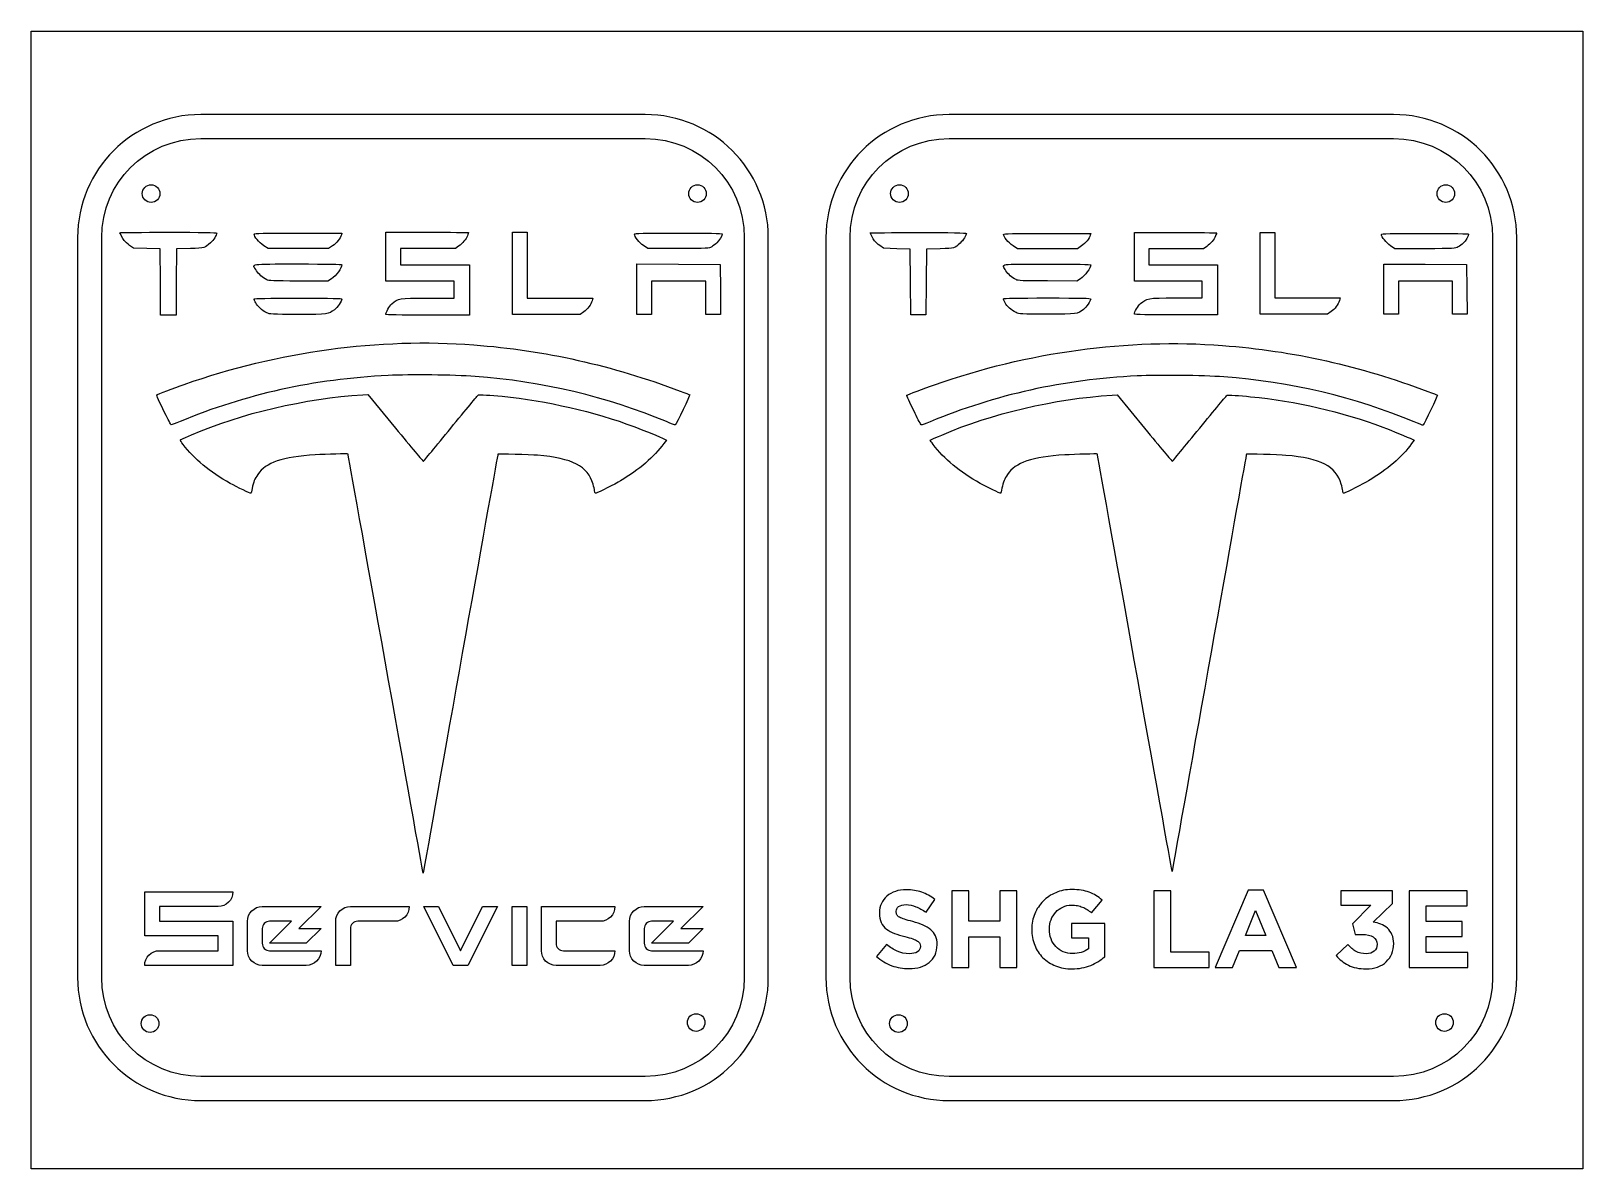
# Model space of a CAD drawing. Extents: x -299 to 1, y 41 to 261.
import ezdxf

# ---------------------------------------------------------------- set-up
doc = ezdxf.new("R2010")
doc.units = 0
doc.layers.add('Ebene_1', color=7, linetype='CONTINUOUS')

msp = doc.modelspace()

# ---------------------------------------------------------------- linework, layer by layer
at = {"layer": 'Ebene_1', "color": 7}
for points in [[(0.877374, 260.990474), (0.877374, 41.39047), (-298.72261, 41.39047), (-298.72261, 260.990474)], [(-265.95956, 240.234937)], [(-121.48698, 240.234936)], [(-273.84163, 229.623477)], [(-168.36431, 229.623477)], [(-129.36903, 229.623473)], [(-23.891709, 229.623473)], [(-181.76034, 211.174445), (-181.76034, 216.040075), (-173.71872, 215.999385), (-165.67718, 215.958695), (-165.63548, 211.133758), (-165.59378, 206.308812), (-167.00822, 206.308812), (-168.42269, 206.308812), (-168.42269, 209.525449), (-168.42269, 212.742078), (-173.67911, 212.742078), (-178.93556, 212.742078), (-178.93556, 209.525449), (-178.93556, 206.308826), (-180.34775, 206.308826), (-181.75992, 206.308826)], [(-37.558587, 211.194011), (-37.558587, 216.028001), (-29.569267, 215.987611), (-21.58, 215.947221), (-21.53863, 211.153653), (-21.49726, 206.360084), (-22.902508, 206.360084), (-24.307778, 206.360084), (-24.307778, 209.555777), (-24.307778, 212.751497), (-29.530024, 212.751497), (-34.752302, 212.751497), (-34.752302, 209.555777), (-34.752302, 206.360067), (-36.155298, 206.360067), (-37.558297, 206.360067)], [(-253.23229, 213.00762)], [(-253.23229, 206.619834)], [(-230.24513, 206.310526)], [(-108.56586, 206.66906)], [(-85.728148, 206.361883)], [(-176.07762, 185.61343)], [(-31.719606, 185.56794)], [(-108.430318, 80.258292), (-108.430318, 95.068318), (-111.688523, 95.068318), (-111.688523, 89.207783), (-117.69715, 89.207783), (-117.69715, 95.068318), (-120.955355, 95.068318), (-120.955355, 80.258292), (-117.69715, 80.258292), (-117.69715, 86.203464), (-111.688523, 86.203464), (-111.688523, 80.258292)], [(-71.304764, 80.258292), (-71.304764, 83.220304), (-78.688617, 83.220304), (-78.688617, 95.068318), (-81.946822, 95.068318), (-81.946822, 80.258292)], [(-54.418366, 80.258292), (-60.765517, 95.174102), (-63.769836, 95.174102), (-70.116988, 80.258292), (-66.795312, 80.258292), (-65.441253, 83.579975), (-59.17873, 83.579975), (-57.824671, 80.258292)], [(-21.372183, 80.258292), (-21.372183, 83.156827), (-29.411909, 83.156827), (-29.411909, 86.26693), (-22.430041, 86.26693), (-22.430041, 89.165465), (-29.411909, 89.165465), (-29.411909, 92.169784), (-21.477968, 92.169784), (-21.477968, 95.068318), (-32.648956, 95.068318), (-32.648956, 80.258292)], [(-217.2134, 80.67963), (-222.88641, 92.02564), (-220.0499, 92.02564), (-215.79515, 83.51613), (-211.54039, 92.02564), (-208.70389, 92.02564), (-214.3769, 80.67963)], [(-205.86739, 80.67963), (-205.86739, 92.02564), (-203.03088, 92.02564), (-203.03088, 80.67963)], [(-60.342374, 86.45735), (-64.277608, 86.45735), (-62.309992, 91.260022)], [(-123.803647, 84.637827)], [(-91.424906, 82.352903)], [(-274.04011, 69.44904)], [(-168.62154, 69.64752)], [(-129.56752, 69.44904)], [(-24.148932, 69.64752)]]:
    msp.add_lwpolyline(points, close=True, dxfattribs=at)
for points in [[(-180.1633, 244.875974), (-265.95956, 244.875974)], [(-35.690691, 244.875974), (-121.48698, 244.875974)], [(-265.95956, 240.234937), (-180.1633, 240.234937)], [(-121.48698, 240.234936), (-35.690691, 240.234936)], [(-247.18071, 221.999728), (-238.69706, 221.999728), (-238.80171, 221.646687)], [(-222.1706, 209.447025), (-217.0648, 209.447025), (-217.0648, 211.094522), (-217.0648, 212.74208), (-223.65499, 212.74208), (-230.24513, 212.74208), (-230.24513, 217.449326), (-230.24513, 222.156601), (-222.24279, 222.156601)], [(-205.76736, 214.232735), (-205.76736, 222.156611), (-204.35519, 222.156611), (-202.94302, 222.156611), (-202.94302, 215.801791), (-202.94302, 209.446993), (-196.59917, 209.446993), (-190.25531, 209.446993), (-190.39788, 208.949867)], [(-102.55362, 221.948906), (-94.12512, 221.948906), (-94.229177, 221.598167)], [(-77.7061, 209.477874), (-72.633505, 209.477874), (-72.633505, 211.11471), (-72.633505, 212.751554), (-79.180852, 212.751554), (-85.728148, 212.751554), (-85.728148, 217.4282), (-85.728148, 222.104866), (-77.777833, 222.104866)], [(-61.409522, 214.232468), (-61.409522, 222.104823), (-60.006536, 222.104823), (-58.603537, 222.104823), (-58.603537, 215.79132), (-58.603537, 209.477841), (-52.300936, 209.477841), (-45.998327, 209.477841), (-46.139972, 208.983947)], [(-289.73294, 221.13469), (-289.73294, 78.33479)], [(-285.08563, 78.33479), (-285.08563, 221.13469)], [(-273.74634, 212.545963), (-273.78734, 218.940011), (-276.37634, 219.018501), (-278.96532, 219.096991), (-279.68965, 219.618465)], [(-267.96597, 219.018543), (-270.64915, 218.940053), (-270.69025, 212.546004), (-270.73125, 206.15198), (-272.21838, 206.15198), (-273.70549, 206.15198), (-273.74634, 212.545963)], [(-240.51586, 219.548506), (-241.30293, 219.018452), (-247.13412, 219.018452), (-252.96531, 219.018452), (-253.78334, 219.568904)], [(-216.18049, 219.465802), (-216.79807, 219.018448), (-222.10943, 219.018448), (-227.42078, 219.018448), (-227.42078, 217.449369), (-227.42078, 215.88028), (-220.75217, 215.88028), (-214.08354, 215.88028), (-214.08354, 211.016068), (-214.08354, 206.15191), (-222.16434, 206.15191)], [(-173.76007, 219.018965), (-179.64626, 219.018965), (-180.47856, 219.579483), (-180.47856, 219.578904)], [(-161.03724, 221.13469), (-161.03724, 78.33479)], [(-156.38993, 78.33479), (-156.38993, 221.13469)], [(-145.26035, 221.134684), (-145.26035, 78.33479)], [(-140.61304, 78.33479), (-140.61304, 221.134684)], [(-128.94654, 212.556659), (-128.98724, 218.909135), (-131.55941, 218.987145), (-134.13158, 219.065155), (-134.85119, 219.583237)], [(-123.20373, 218.987228), (-125.86948, 218.909218), (-125.91028, 212.556743), (-125.95098, 206.204289), (-127.42843, 206.204289), (-128.90588, 206.204289), (-128.94654, 212.556659)], [(-95.932183, 219.513624), (-96.714139, 218.987012), (-102.50742, 218.987012), (-108.30072, 218.987012), (-109.11332, 219.533888)], [(-71.754944, 219.431622), (-72.368516, 218.987181), (-77.645339, 218.987181), (-82.922152, 218.987181), (-82.922152, 217.428308), (-82.922152, 215.869421), (-76.296897, 215.869421), (-69.671632, 215.869421), (-69.671632, 211.036836), (-69.671632, 206.204303), (-77.699885, 206.204303)], [(-29.610331, 218.987292), (-35.458259, 218.987292), (-36.285158, 219.544166), (-36.285158, 219.543588)], [(-16.56463, 221.134684), (-16.56463, 78.33479)], [(-11.917325, 78.33479), (-11.917325, 221.134684)], [(-240.73088, 213.19633), (-241.44711, 212.742113), (-247.10434, 212.748313)], [(-192.02184, 206.790566), (-192.72203, 206.308798), (-199.24469, 206.308798), (-205.76736, 206.308798), (-205.76736, 214.232735)], [(-108.56586, 213.015508), (-108.56586, 213.015334)], [(-96.14571, 213.202747), (-96.857292, 212.751481), (-102.47773, 212.757881)], [(-47.753358, 206.838686), (-48.449007, 206.36005), (-54.929256, 206.36005), (-61.409522, 206.36005), (-61.409522, 214.232468)], [(-234.67961, 190.79331), (-233.68717, 190.85441), (-228.36014, 184.36321)], [(-90.037347, 190.72271), (-89.049727, 190.78351), (-83.74853, 184.32381)], [(-176.44868, 182.23357), (-176.07811, 182.04452), (-176.55612, 181.38734)], [(-32.088874, 182.20449), (-31.720103, 182.01636), (-32.195791, 181.36235)], [(-222.94288, 98.87111), (-223.01778, 98.44578), (-223.08049, 98.77659)], [(-78.357547, 99.24638), (-78.432127, 98.82311), (-78.494494, 99.15231)], [(-273.94347, 83.51613), (-262.59745, 83.51613), (-262.59745, 86.35263), (-276.77997, 86.35263), (-276.77997, 94.86214), (-259.76095, 94.86214)], [(-125.940522, 90.942595), (-124.247943, 93.396823)], [(-94.006081, 90.815726), (-91.953835, 93.291113)], [(-39.632807, 89.038522), (-35.887987, 92.614079), (-35.887987, 95.068318), (-45.89533, 95.068318), (-45.89533, 92.275568), (-40.077107, 92.275568)], [(-262.59745, 92.02564), (-273.94347, 92.02564), (-273.94347, 89.18914), (-259.76095, 89.18914), (-259.76095, 80.67963), (-276.77997, 80.67963)], [(-254.08794, 92.02564), (-242.74193, 92.02564), (-246.99669, 87.77088), (-242.74193, 87.77088), (-245.57843, 84.93438), (-252.66969, 84.93438), (-248.41494, 89.18914), (-252.66969, 89.18914)], [(-237.06892, 92.02564), (-225.72291, 92.02564)], [(-200.19438, 83.51613), (-200.19438, 92.02564), (-186.01187, 92.02564)], [(-180.33886, 92.02564), (-168.99285, 92.02564), (-173.2476, 87.77088), (-168.99285, 87.77088), (-171.82935, 84.93438), (-178.92061, 84.93438), (-174.66585, 89.18914), (-178.92061, 89.18914)], [(-134.93232, 90.815652), (-134.93232, 90.773377)], [(-131.695274, 91.06957), (-131.695274, 91.111846)], [(-40.077107, 92.275568), (-43.610354, 88.721169), (-43.102583, 86.64776), (-41.748523, 86.64776)], [(-256.92445, 83.51613), (-256.92445, 89.18914)], [(-254.08794, 87.77088), (-254.08794, 84.93438)], [(-239.90543, 80.67963), (-239.90543, 89.18914)], [(-237.06892, 87.77088), (-237.06892, 80.67963), (-239.90543, 80.67963)], [(-228.55941, 89.18914), (-235.65067, 89.18914)], [(-188.84837, 89.18914), (-197.35788, 89.18914), (-197.35788, 84.93438)], [(-183.17536, 83.51613), (-183.17536, 89.18914)], [(-180.33886, 87.77088), (-180.33886, 84.93438)], [(-105.536742, 87.663305), (-105.536742, 87.62103)], [(-102.130434, 87.663305), (-102.130434, 87.705581)], [(-91.424906, 82.35286), (-91.424906, 88.784635), (-97.856687, 88.784635), (-97.856687, 85.970736), (-94.577325, 85.970736), (-94.577325, 83.855009)], [(-133.599411, 84.722463), (-135.524718, 82.416327)], [(-127.040693, 84.36275), (-127.040693, 84.320475)], [(-123.803647, 84.637827), (-123.803647, 84.680103)], [(-44.520114, 84.701304), (-46.762773, 82.564429)], [(-252.66969, 83.51613), (-242.74193, 83.51613)], [(-195.93963, 83.51613), (-186.01187, 83.51613)], [(-178.92061, 83.51613), (-168.99285, 83.51613)], [(-245.57843, 80.67963), (-254.08794, 80.67963)], [(-188.84837, 80.67963), (-197.35788, 80.67963)], [(-171.82935, 80.67963), (-180.33886, 80.67963)], [(-180.1633, 59.23455), (-265.95956, 59.23455)], [(-35.690691, 59.23454), (-121.48698, 59.23454)], [(-265.95956, 54.5935), (-180.1633, 54.5935)], [(-121.48698, 54.5935), (-35.690691, 54.5935)]]:
    msp.add_lwpolyline(points, dxfattribs=at)
for points in [[(-265.95956, 244.875974), (-279.0895, 244.875974), (-289.73294, 234.246888), (-289.73294, 221.13469)], [(-156.38993, 221.13469), (-156.38993, 234.246888), (-167.03338, 244.875974), (-180.1633, 244.875974)], [(-121.48698, 244.875974), (-134.61691, 244.875974), (-145.26035, 234.246883), (-145.26035, 221.134684)], [(-11.917325, 221.134684), (-11.917325, 234.246883), (-22.560769, 244.875974), (-35.690691, 244.875974)], [(-285.08563, 221.13469), (-285.08563, 231.756031), (-276.59528, 240.234937), (-265.95956, 240.234937)], [(-180.1633, 240.234937), (-169.52759, 240.234937), (-161.03724, 231.756031), (-161.03724, 221.13469)], [(-140.61304, 221.134684), (-140.61304, 231.756033), (-132.12268, 240.234936), (-121.48698, 240.234936)], [(-35.690691, 240.234936), (-25.054989, 240.234936), (-16.56463, 231.756033), (-16.56463, 221.134684)], [(-277.24413, 229.623477), (-277.24413, 230.074676), (-277.064892, 230.507396), (-276.745846, 230.826442)], [(-276.745846, 230.826442), (-276.426799, 231.145488), (-275.994079, 231.324726), (-275.54288, 231.324725)], [(-275.54288, 231.324725), (-275.091681, 231.324726), (-274.658961, 231.145488), (-274.339914, 230.826442)], [(-274.339914, 230.826442), (-274.020868, 230.507396), (-273.84163, 230.074676), (-273.84163, 229.623477)], [(-171.76681, 229.623477), (-171.76681, 230.074676), (-171.587572, 230.507396), (-171.268526, 230.826442)], [(-171.268526, 230.826442), (-170.949479, 231.145488), (-170.516759, 231.324726), (-170.06556, 231.324725)], [(-170.06556, 231.324725), (-169.614361, 231.324726), (-169.181641, 231.145488), (-168.862594, 230.826442)], [(-168.862594, 230.826442), (-168.543548, 230.507396), (-168.36431, 230.074676), (-168.36431, 229.623477)], [(-132.77154, 229.623473), (-132.771541, 230.074675), (-132.592301, 230.507396), (-132.273253, 230.826443)], [(-132.273253, 230.826443), (-131.954204, 231.14549), (-131.521482, 231.324726), (-131.07028, 231.324723)], [(-131.07028, 231.324723), (-130.61908, 231.324724), (-130.18636, 231.145486), (-129.867314, 230.826439)], [(-129.867314, 230.826439), (-129.548267, 230.507393), (-129.369029, 230.074673), (-129.36903, 229.623473)], [(-27.294207, 229.623473), (-27.294208, 230.074673), (-27.11497, 230.507393), (-26.795924, 230.826439)], [(-26.795924, 230.826439), (-26.476877, 231.145485), (-26.044158, 231.324724), (-25.592958, 231.324723)], [(-25.592958, 231.324723), (-25.141758, 231.324724), (-24.709039, 231.145485), (-24.389992, 230.826439)], [(-24.389992, 230.826439), (-24.070946, 230.507393), (-23.891708, 230.074673), (-23.891709, 229.623473)], [(-275.54288, 227.922237), (-276.482451, 227.922235), (-277.244126, 228.683906), (-277.24413, 229.623477)], [(-273.84163, 229.623477), (-273.841634, 228.683906), (-274.603309, 227.922235), (-275.54288, 227.922237)], [(-170.06556, 227.922237), (-171.005131, 227.922235), (-171.766806, 228.683906), (-171.76681, 229.623477)], [(-168.36431, 229.623477), (-168.364314, 228.683906), (-169.125989, 227.922235), (-170.06556, 227.922237)], [(-132.273249, 228.42051), (-132.592297, 228.739555), (-132.771538, 229.172273), (-132.77154, 229.623473)], [(-131.07028, 227.922234), (-131.52148, 227.922231), (-131.954201, 228.101466), (-132.273249, 228.42051)], [(-129.36903, 229.623473), (-129.369034, 228.683902), (-130.130709, 227.922232), (-131.07028, 227.922234)], [(-25.592958, 227.922234), (-26.532528, 227.922233), (-27.294203, 228.683903), (-27.294207, 229.623473)], [(-23.891709, 229.623473), (-23.891713, 228.683903), (-24.653388, 227.922233), (-25.592958, 227.922234)], [(-281.55431, 222.070445), (-281.55431, 222.117925), (-277.35309, 222.156725), (-272.21825, 222.156725)], [(-280.72448, 220.559923), (-281.04661, 220.995627), (-281.55431, 221.919803), (-281.55431, 222.070445)], [(-272.21825, 222.156725), (-265.86034, 222.156725), (-262.88219, 222.104695), (-262.88219, 221.993561)], [(-262.88219, 221.993561), (-262.88219, 221.630904), (-263.51878, 220.63314), (-264.08492, 220.108434)], [(-255.65879, 221.803587), (-255.66379, 221.958149), (-253.86601, 221.999728), (-247.18071, 221.999728)], [(-253.78334, 219.568904), (-254.79415, 220.249143), (-255.64341, 221.261065), (-255.65879, 221.803587)], [(-222.24279, 222.156601), (-217.84149, 222.156601), (-214.24044, 222.129861), (-214.24044, 222.097331)], [(-214.24044, 222.097331), (-214.24044, 222.064661), (-214.34372, 221.790811), (-214.46999, 221.488644)], [(-182.23107, 221.795005), (-182.23107, 221.960742), (-180.6197, 221.999646), (-173.75796, 221.999646)], [(-180.47856, 219.578904), (-181.25892, 220.104412), (-182.23107, 221.333744), (-182.23107, 221.795005)], [(-173.75796, 221.999646), (-167.99746, 221.999646), (-165.28489, 221.947406), (-165.28489, 221.836491)], [(-165.28489, 221.836491), (-165.28489, 221.514464), (-165.89236, 220.501032), (-166.32967, 220.093521)], [(-136.70372, 222.01928), (-136.70372, 222.06643), (-132.52982, 222.10501), (-127.42836, 222.10501)], [(-135.87929, 220.518572), (-136.19932, 220.95145), (-136.70372, 221.869618), (-136.70372, 222.01928)], [(-127.42836, 222.10501), (-121.11179, 222.10501), (-118.15299, 222.05335), (-118.15299, 221.942907)], [(-118.15299, 221.942907), (-118.15299, 221.582609), (-118.78545, 220.591325), (-119.34792, 220.070029)], [(-110.9766, 221.754044), (-110.9806, 221.907595), (-109.19546, 221.948906), (-102.55362, 221.948906)], [(-109.11332, 219.533888), (-110.11757, 220.2097), (-110.96131, 221.215043), (-110.9766, 221.754044)], [(-77.777833, 222.104866), (-73.405151, 222.104866), (-69.827499, 222.078286), (-69.827499, 222.046046)], [(-69.827499, 222.046046), (-69.827499, 222.013576), (-69.93016, 221.741515), (-70.055571, 221.441314)], [(-38.026259, 221.745279), (-38.026259, 221.909943), (-36.425367, 221.948597), (-29.608241, 221.948597)], [(-36.285158, 219.543588), (-37.060427, 220.065678), (-38.026259, 221.287015), (-38.026259, 221.745279)], [(-29.608241, 221.948597), (-23.885187, 221.948597), (-21.190265, 221.896737), (-21.190265, 221.786494)], [(-21.190265, 221.786494), (-21.190265, 221.466564), (-21.793786, 220.459719), (-22.228249, 220.054865)], [(-279.68965, 219.618465), (-280.08805, 219.905282), (-280.55372, 220.32893), (-280.72448, 220.559923)], [(-264.08492, 220.108434), (-265.20853, 219.06709), (-265.08102, 219.102897), (-267.96597, 219.018543)], [(-238.80171, 221.646687), (-239.00224, 220.970712), (-239.73392, 220.075097), (-240.51586, 219.548506)], [(-214.46999, 221.488644), (-214.76505, 220.782458), (-215.40082, 220.030622), (-216.18049, 219.465802)], [(-167.32471, 219.348784), (-167.85636, 219.030039), (-168.06172, 219.019543), (-173.76007, 219.018965)], [(-166.32967, 220.093521), (-166.57489, 219.864986), (-167.02268, 219.529849), (-167.32471, 219.348784)], [(-134.85119, 219.583237), (-135.24699, 219.868189), (-135.70963, 220.289087), (-135.87929, 220.518572)], [(-119.34792, 220.070029), (-120.46422, 219.035461), (-120.33754, 219.071038), (-123.20373, 218.987228)], [(-94.229177, 221.598167), (-94.4284, 220.926587), (-95.155328, 220.036796), (-95.932183, 219.513624)], [(-70.055571, 221.441314), (-70.348709, 220.739718), (-70.980339, 219.992772), (-71.754944, 219.431622)], [(-23.216823, 219.314969), (-23.745021, 218.998287), (-23.949023, 218.987861), (-29.610331, 218.987292)], [(-22.228249, 220.054865), (-22.471881, 219.82781), (-22.91675, 219.49485), (-23.216823, 219.314969)], [(-255.18869, 214.745217), (-256.11724, 216.147054), (-256.79736, 216.037192), (-247.19129, 216.037192)], [(-247.19129, 216.037192), (-241.37993, 216.037192), (-238.71822, 215.985562), (-238.71822, 215.872479)], [(-238.71822, 215.872479), (-238.71822, 215.246691), (-239.83107, 213.766982), (-240.73088, 213.19633)], [(-110.50954, 214.741563), (-111.43205, 216.134283), (-112.10776, 216.025139), (-102.56412, 216.025139)], [(-102.56412, 216.025139), (-96.790541, 216.025139), (-94.146134, 215.973819), (-94.146134, 215.861494)], [(-94.146134, 215.861494), (-94.146134, 215.239777), (-95.251749, 213.769685), (-96.14571, 213.202747)], [(-253.23229, 213.007695), (-254.08695, 213.467112), (-254.70664, 214.017459), (-255.18869, 214.745217)], [(-247.10434, 212.748313), (-252.0012, 212.754513), (-252.82482, 212.788623), (-253.23229, 213.00762)], [(-108.56586, 213.015334), (-109.41497, 213.471767), (-110.03062, 214.018535), (-110.50954, 214.741563)], [(-102.47773, 212.757881), (-107.34278, 212.764281), (-108.16103, 212.797961), (-108.56586, 213.015508)], [(-255.66435, 209.283863), (-255.66435, 209.39475), (-252.9518, 209.447025), (-247.19129, 209.447025)], [(-255.35509, 208.514494), (-255.52519, 208.847904), (-255.66435, 209.19413), (-255.66435, 209.283863)], [(-253.23229, 206.619834), (-254.16729, 207.082767), (-255.00707, 207.832283), (-255.35509, 208.514494)], [(-247.19129, 209.447025), (-240.32958, 209.447025), (-238.71822, 209.408255), (-238.71822, 209.242383)], [(-240.15312, 207.210941), (-241.38452, 206.288613), (-241.22784, 206.308829), (-247.14427, 206.308966)], [(-238.71822, 209.242383), (-238.71822, 208.880455), (-239.61027, 207.617513), (-240.15312, 207.210941)], [(-230.24513, 206.310555), (-230.24513, 206.709458), (-229.53315, 207.91947), (-229.04754, 208.345842)], [(-229.04754, 208.345842), (-227.7862, 209.453328), (-227.8256, 209.447025), (-222.1706, 209.447025)], [(-190.39788, 208.949867), (-190.62371, 208.162501), (-191.26268, 207.312874), (-192.02184, 206.790566)], [(-110.98212, 209.31577), (-110.98212, 209.425937), (-108.28721, 209.477874), (-102.56412, 209.477874)], [(-110.67486, 208.551401), (-110.84385, 208.882646), (-110.98212, 209.226612), (-110.98212, 209.31577)], [(-108.56586, 206.66906), (-109.49479, 207.128986), (-110.32911, 207.873627), (-110.67486, 208.551401)], [(-102.56412, 209.477874), (-95.747026, 209.477874), (-94.146134, 209.439404), (-94.146134, 209.274556)], [(-95.571711, 207.256324), (-96.795107, 206.339989), (-96.639444, 206.360082), (-102.51741, 206.360211)], [(-94.146134, 209.274556), (-94.146134, 208.914988), (-95.03239, 207.660248), (-95.571711, 207.256324)], [(-85.728148, 206.361797), (-85.728148, 206.7581), (-85.020786, 207.960246), (-84.538336, 208.383843)], [(-84.538336, 208.383843), (-83.285193, 209.484132), (-83.324349, 209.477874), (-77.7061, 209.477874)], [(-46.139972, 208.983947), (-46.364337, 208.201701), (-46.999147, 207.357593), (-47.753358, 206.838686)], [(-247.14427, 206.308966), (-252.27063, 206.309084), (-252.64305, 206.328076), (-253.23229, 206.619834)], [(-222.16434, 206.15191), (-227.50499, 206.15191), (-230.24513, 206.20563), (-230.24513, 206.310526)], [(-102.51741, 206.360211), (-107.61046, 206.360328), (-107.98044, 206.379181), (-108.56586, 206.66906)], [(-77.699885, 206.204303), (-83.005823, 206.204303), (-85.728148, 206.257673), (-85.728148, 206.361883)], [(-269.13191, 192.80315), (-250.97258, 199.185227), (-231.57886, 201.829941), (-213.22375, 200.427393)], [(-124.32253, 192.72278), (-106.2513, 199.073896), (-86.951639, 201.705773), (-68.685552, 200.310029)], [(-213.22375, 200.427393), (-199.49517, 199.378369), (-186.55664, 196.48247), (-173.38609, 191.51089)], [(-68.685552, 200.310029), (-55.023569, 199.266103), (-42.147808, 196.38425), (-29.04114, 191.4368)], [(-274.45577, 190.79187), (-274.37357, 190.87397), (-271.06898, 192.12239), (-269.13191, 192.80315)], [(-229.77437, 194.52412), (-244.10595, 193.81751), (-257.29124, 190.8968), (-269.96308, 185.62187)], [(-212.98745, 194.33217), (-217.09839, 194.63038), (-225.63886, 194.72802), (-229.77437, 194.52412)], [(-176.07762, 185.61343), (-187.36642, 190.37443), (-200.19185, 193.40404), (-212.98745, 194.33217)], [(-129.62058, 190.72127), (-129.53878, 190.80297), (-126.25022, 192.04531), (-124.32253, 192.72278)], [(-85.155907, 194.43539), (-99.417946, 193.73222), (-112.53932, 190.82569), (-125.14969, 185.57634)], [(-68.450401, 194.24439), (-72.541398, 194.54115), (-81.040439, 194.63833), (-85.155907, 194.43539)], [(-31.719606, 185.56794), (-42.953652, 190.30584), (-55.716868, 193.32076), (-68.450401, 194.24439)], [(-272.88581, 187.26083), (-274.01139, 189.53192), (-274.53595, 190.71169), (-274.45577, 190.79187)], [(-267.71412, 183.06521), (-258.18413, 187.21116), (-245.7966, 190.10911), (-234.67961, 190.79331)], [(-217.6768, 184.38282), (-214.81006, 187.87627), (-212.42074, 190.76168), (-212.36725, 190.79475)], [(-212.36725, 190.79475), (-212.25565, 190.86365), (-209.87143, 190.71005), (-207.78886, 190.49945)], [(-207.78886, 190.49945), (-199.00639, 189.61169), (-190.18573, 187.57942), (-182.17411, 184.59783)], [(-171.56579, 190.80046), (-171.45809, 190.69289), (-174.09159, 185.19528), (-174.35843, 184.97062)], [(-173.38609, 191.51089), (-172.40552, 191.14075), (-171.58637, 190.82107), (-171.56579, 190.80046)], [(-128.05825, 187.20735), (-129.17835, 189.46741), (-129.70036, 190.64146), (-129.62058, 190.72127)], [(-122.91163, 183.03207), (-113.42787, 187.1579), (-101.1004, 190.04179), (-90.037347, 190.72271)], [(-73.117018, 184.3433), (-70.264169, 187.81981), (-67.886447, 190.69121), (-67.833203, 190.72414)], [(-67.833203, 190.72414), (-67.72211, 190.79264), (-65.349502, 190.63984), (-63.27704, 190.43028)], [(-63.27704, 190.43028), (-54.537164, 189.54684), (-45.759292, 187.52442), (-37.786528, 184.55729)], [(-27.229664, 190.72981), (-27.122475, 190.62283), (-29.743211, 185.15181), (-30.008754, 184.92824)], [(-29.04114, 191.4368), (-28.06532, 191.06846), (-27.250143, 190.75033), (-27.229664, 190.72981)], [(-271.67121, 185.00747), (-271.73791, 185.03317), (-272.28423, 186.04698), (-272.88581, 187.26083)], [(-126.84954, 184.9649), (-126.91594, 184.9905), (-127.45958, 185.99936), (-128.05825, 187.20735)], [(-269.96308, 185.62187), (-270.83613, 185.25848), (-271.60476, 184.98198), (-271.67121, 185.00747)], [(-269.58088, 182.26062), (-269.38592, 182.34152), (-268.54589, 182.70335), (-267.71412, 183.06521)], [(-228.36014, 184.36321), (-225.43027, 180.7931), (-223.00071, 177.90786), (-222.9611, 177.95154)], [(-222.9611, 177.95154), (-222.9217, 177.99514), (-220.54354, 180.88935), (-217.6768, 184.38282)], [(-182.17411, 184.59783), (-180.28332, 183.89416), (-177.24189, 182.63823), (-176.44868, 182.23357)], [(-174.35843, 184.97062), (-174.39423, 184.94062), (-175.16785, 185.22975), (-176.07762, 185.61343)], [(-125.14969, 185.57634), (-126.01849, 185.21467), (-126.78342, 184.93955), (-126.84954, 184.9649)], [(-124.76934, 182.23138), (-124.57532, 182.31168), (-123.7394, 182.67199), (-122.91163, 183.03207)], [(-83.74853, 184.32381), (-80.832877, 180.77102), (-78.415109, 177.89977), (-78.375679, 177.94325)], [(-78.375679, 177.94325), (-78.336339, 177.98655), (-75.969844, 180.86678), (-73.117018, 184.3433)], [(-37.786528, 184.55729), (-35.904918, 183.85705), (-32.878239, 182.6072), (-32.088874, 182.20449)], [(-30.008754, 184.92824), (-30.044454, 184.89824), (-30.814259, 185.18612), (-31.719606, 185.56794)], [(-269.93532, 182.03957), (-269.93532, 182.08067), (-269.77582, 182.17995), (-269.58088, 182.26062)], [(-269.37521, 181.22192), (-269.68329, 181.63074), (-269.93532, 181.99867), (-269.93532, 182.03957)], [(-260.26993, 173.68292), (-264.19605, 175.8871), (-267.2784, 178.4392), (-269.37521, 181.22192)], [(-176.55612, 181.38734), (-178.41378, 178.83329), (-181.326, 176.32342), (-184.9325, 174.16818)], [(-125.12207, 182.0114), (-125.12207, 182.0523), (-124.96332, 182.15112), (-124.76934, 182.23138)], [(-124.56466, 181.19771), (-124.87127, 181.60455), (-125.12207, 181.97071), (-125.12207, 182.0114)], [(-115.50356, 173.6953), (-119.41063, 175.88878), (-122.47803, 178.4285), (-124.56466, 181.19771)], [(-32.195791, 181.36235), (-34.044438, 178.82071), (-36.942531, 176.32301), (-40.531532, 174.17822)], [(-243.84797, 179.20475), (-250.15215, 178.82882), (-253.39456, 177.72485), (-254.9617, 175.42081)], [(-237.51519, 179.36486), (-237.51519, 179.43766), (-241.72961, 179.33116), (-243.84797, 179.20475)], [(-223.08049, 98.77659), (-223.24632, 99.65114), (-237.51519, 179.31364), (-237.51519, 179.36486)], [(-208.60156, 179.32178), (-208.64096, 179.27858), (-220.45051, 113.03016), (-222.94288, 98.87111)], [(-200.9362, 179.12108), (-202.40717, 179.24589), (-208.5247, 179.40611), (-208.60156, 179.32178)], [(-190.225, 173.53887), (-191.22527, 177.00754), (-194.18068, 178.5478), (-200.9362, 179.12108)], [(-99.161236, 179.19035), (-105.43484, 178.81623), (-108.66153, 177.71763), (-110.22107, 175.42474)], [(-92.859182, 179.34968), (-92.859182, 179.42188), (-97.053153, 179.31608), (-99.161236, 179.19035)], [(-78.494494, 99.15231), (-78.659512, 100.0226), (-92.859182, 179.29871), (-92.859182, 179.34968)], [(-64.085794, 179.30682), (-64.125024, 179.26382), (-75.877269, 113.33675), (-78.357547, 99.24638)], [(-56.457617, 179.10712), (-57.921442, 179.2313), (-64.009305, 179.39074), (-64.085794, 179.30682)], [(-45.798369, 173.55197), (-46.793778, 177.0038), (-49.73487, 178.53661), (-56.457617, 179.10712)], [(-254.9617, 175.42081), (-255.53947, 174.57131), (-255.78071, 173.96561), (-256.03289, 172.73127)], [(-184.9325, 174.16818), (-185.92435, 173.57545), (-189.20773, 171.92746), (-189.65542, 171.79769)], [(-110.22107, 175.42474), (-110.79603, 174.57938), (-111.03611, 173.97661), (-111.28708, 172.74826)], [(-40.531532, 174.17822), (-41.51858, 173.58837), (-44.786037, 171.94838), (-45.231551, 171.81924)], [(-256.26067, 171.7779), (-256.33717, 171.7014), (-258.9573, 172.94596), (-260.26993, 173.68292)], [(-256.03289, 172.73127), (-256.13528, 172.22976), (-256.23783, 171.80072), (-256.26067, 171.7779)], [(-189.9264, 172.23836), (-189.9637, 172.51314), (-190.09799, 173.09838), (-190.225, 173.53887)], [(-189.65542, 171.79769), (-189.84017, 171.74409), (-189.86496, 171.78429), (-189.9264, 172.23836)], [(-111.51376, 171.79952), (-111.59006, 171.72322), (-114.1973, 172.96193), (-115.50356, 173.6953)], [(-111.28708, 172.74826), (-111.38911, 172.24919), (-111.491, 171.82223), (-111.51376, 171.79952)], [(-45.501218, 172.25777), (-45.538238, 172.53121), (-45.671962, 173.11363), (-45.798369, 173.55197)], [(-45.231551, 171.81924), (-45.415408, 171.76594), (-45.440062, 171.80584), (-45.501218, 172.25777)], [(-259.76095, 94.86214), (-259.76095, 94.064373), (-260.041647, 93.392183), (-260.60304, 92.84557)], [(-133.493627, 94.052698), (-133.944983, 93.657766), (-134.297604, 93.185255), (-134.55149, 92.635164)], [(-131.843365, 94.96246), (-132.478085, 94.750884), (-133.028172, 94.44763), (-133.493627, 94.052698)], [(-129.748808, 95.279813), (-130.510467, 95.279813), (-131.208653, 95.174028), (-131.843365, 94.96246)], [(-126.765648, 94.793199), (-127.668353, 95.117608), (-128.662739, 95.279813), (-129.748808, 95.279813)], [(-124.247943, 93.396823), (-125.009602, 94.003331), (-125.848837, 94.468789), (-126.765648, 94.793199)], [(-103.336389, 93.058386), (-104.027526, 92.36725), (-104.57056, 91.556223), (-104.965492, 90.625306)], [(-100.882162, 94.708648), (-101.827184, 94.313708), (-102.64526, 93.763621), (-103.336389, 93.058386)], [(-97.772057, 95.322205), (-98.90044, 95.322205), (-99.937142, 95.117686), (-100.882162, 94.708648)], [(-95.973698, 95.174102), (-96.50968, 95.272837), (-97.109133, 95.322205), (-97.772057, 95.322205)], [(-94.450381, 94.793273), (-94.915839, 94.96253), (-95.423611, 95.089474), (-95.973698, 95.174102)], [(-93.138637, 94.158557), (-93.547675, 94.412443), (-93.984924, 94.624015), (-94.450381, 94.793273)], [(-91.953835, 93.291113), (-92.334664, 93.615523), (-92.729598, 93.90467), (-93.138637, 94.158557)], [(-260.60304, 92.84557), (-261.164427, 92.29895), (-261.82923, 92.02564), (-262.59745, 92.02564)], [(-256.92445, 89.18914), (-256.92445, 89.972133), (-256.65114, 90.636937), (-256.10452, 91.18355)], [(-256.10452, 91.18355), (-255.543127, 91.744943), (-254.870933, 92.02564), (-254.08794, 92.02564)], [(-239.90543, 89.18914), (-239.90543, 89.972133), (-239.63212, 90.636937), (-239.0855, 91.18355)], [(-239.0855, 91.18355), (-238.524107, 91.744943), (-237.851913, 92.02564), (-237.06892, 92.02564)], [(-226.565, 90.00906), (-227.126387, 89.462447), (-227.79119, 89.18914), (-228.55941, 89.18914)], [(-225.72291, 92.02564), (-225.72291, 91.227873), (-226.003607, 90.55568), (-226.565, 90.00906)], [(-186.85395, 90.00906), (-187.415343, 89.462447), (-188.08015, 89.18914), (-188.84837, 89.18914)], [(-186.01187, 92.02564), (-186.01187, 91.227873), (-186.292563, 90.55568), (-186.85395, 90.00906)], [(-183.17536, 89.18914), (-183.17536, 89.972133), (-182.902053, 90.636937), (-182.35544, 91.18355)], [(-182.35544, 91.18355), (-181.794047, 91.744943), (-181.121853, 92.02564), (-180.33886, 92.02564)], [(-134.55149, 92.635164), (-134.805377, 92.099187), (-134.93232, 91.492683), (-134.93232, 90.815652)], [(-134.93232, 90.773377), (-134.93232, 90.039929), (-134.819479, 89.426372), (-134.593798, 88.932706)], [(-131.695274, 91.111846), (-131.695274, 91.478573), (-131.540118, 91.781827), (-131.229808, 92.021607)], [(-131.56833, 90.434854), (-131.652959, 90.618218), (-131.695274, 90.82979), (-131.695274, 91.06957)], [(-131.060558, 89.969399), (-131.300338, 90.110445), (-131.469596, 90.265597), (-131.56833, 90.434854)], [(-131.229808, 92.021607), (-130.905399, 92.275494), (-130.425838, 92.402437), (-129.791126, 92.402437)], [(-130.087319, 89.567411), (-130.496364, 89.694351), (-130.820777, 89.828347), (-131.060558, 89.969399)], [(-129.791126, 92.402437), (-129.156406, 92.402437), (-128.52169, 92.268441), (-127.886978, 92.000448)], [(-127.886978, 92.000448), (-127.252265, 91.746562), (-126.603447, 91.393944), (-125.940522, 90.942595)], [(-104.965492, 90.625306), (-105.346325, 89.708495), (-105.536742, 88.721162), (-105.536742, 87.663305)], [(-101.813077, 89.482775), (-101.587401, 90.046972), (-101.284148, 90.533589), (-100.903319, 90.942627)], [(-100.903319, 90.942627), (-100.508385, 91.365771), (-100.057032, 91.697233), (-99.54926, 91.937014)], [(-99.54926, 91.937014), (-99.027383, 92.1909), (-98.470244, 92.317843), (-97.877843, 92.317843)], [(-97.877843, 92.317843), (-97.4547, 92.317843), (-97.066819, 92.282596), (-96.714199, 92.212102)], [(-96.714199, 92.212102), (-96.361579, 92.141536), (-96.037169, 92.042802), (-95.740969, 91.915897)], [(-95.740969, 91.915897), (-95.430664, 91.788958), (-95.134463, 91.633806), (-94.852368, 91.450442)], [(-94.852368, 91.450442), (-94.570272, 91.267079), (-94.288177, 91.055507), (-94.006081, 90.815726)], [(-253.68906, 88.76809), (-253.95498, 88.487397), (-254.08794, 88.154993), (-254.08794, 87.77088)], [(-252.66969, 89.18914), (-253.068577, 89.18914), (-253.408367, 89.04879), (-253.68906, 88.76809)], [(-236.67004, 88.76809), (-236.93596, 88.487397), (-237.06892, 88.154993), (-237.06892, 87.77088)], [(-235.65067, 89.18914), (-236.049557, 89.18914), (-236.389347, 89.04879), (-236.67004, 88.76809)], [(-179.93998, 88.76809), (-180.2059, 88.487397), (-180.33886, 88.154993), (-180.33886, 87.77088)], [(-178.92061, 89.18914), (-179.31949, 89.18914), (-179.65928, 89.04879), (-179.93998, 88.76809)], [(-134.593798, 88.932706), (-134.354017, 88.439039), (-134.022555, 88.022948), (-133.599411, 87.684432)], [(-133.599411, 87.684432), (-133.176267, 87.360023), (-132.661445, 87.084978), (-132.054944, 86.859296)], [(-128.500535, 89.123104), (-129.135254, 89.292362), (-129.664182, 89.440464), (-130.087319, 89.567411)], [(-126.511761, 88.446081), (-127.090057, 88.699967), (-127.752981, 88.925642), (-128.500535, 89.123104)], [(-125.030761, 87.557479), (-125.425693, 87.9101), (-125.91936, 88.206301), (-126.511761, 88.446081)], [(-124.120999, 86.351524), (-124.318469, 86.816978), (-124.621723, 87.218963), (-125.030761, 87.557479)], [(-105.536742, 87.62103), (-105.536742, 86.520862), (-105.346325, 85.50532), (-104.965492, 84.574404)], [(-102.130434, 87.705581), (-102.130434, 88.340293), (-102.024649, 88.932691), (-101.813077, 89.482775)], [(-101.813077, 85.780316), (-102.024649, 86.358612), (-102.130434, 86.986275), (-102.130434, 87.663305)], [(-38.151804, 88.636533), (-38.631367, 88.819897), (-39.125034, 88.953893), (-39.632807, 89.038522)], [(-36.882374, 87.853725), (-37.249099, 88.192234), (-37.672242, 88.453169), (-38.151804, 88.636533)], [(-35.993773, 86.626601), (-36.21945, 87.120268), (-36.51565, 87.529309), (-36.882374, 87.853725)], [(-254.08794, 84.93438), (-254.08794, 84.5355), (-253.95498, 84.19571), (-253.68906, 83.91501)], [(-253.68906, 83.91501), (-253.408367, 83.64909), (-253.068577, 83.51613), (-252.66969, 83.51613)], [(-197.35788, 84.93438), (-197.35788, 84.5355), (-197.22492, 84.19571), (-196.959, 83.91501)], [(-196.959, 83.91501), (-196.6783, 83.64909), (-196.33851, 83.51613), (-195.93963, 83.51613)], [(-180.33886, 84.93438), (-180.33886, 84.5355), (-180.2059, 84.19571), (-179.93998, 83.91501)], [(-179.93998, 83.91501), (-179.65928, 83.64909), (-179.31949, 83.51613), (-178.92061, 83.51613)], [(-131.526012, 83.410713), (-132.231255, 83.735123), (-132.922388, 84.172373), (-133.599411, 84.722463)], [(-132.054944, 86.859296), (-131.448437, 86.633622), (-130.771406, 86.429103), (-130.023853, 86.245739)], [(-130.023853, 86.245739), (-129.403239, 86.090588), (-128.90252, 85.942489), (-128.521694, 85.801443)], [(-128.521694, 85.801443), (-128.126761, 85.660398), (-127.823508, 85.519349), (-127.611932, 85.378296)], [(-127.611932, 85.378296), (-127.386258, 85.23725), (-127.238159, 85.082099), (-127.167636, 84.912841)], [(-127.040693, 84.320475), (-127.040693, 83.883225), (-127.231106, 83.537657), (-127.611932, 83.28377)], [(-127.167636, 84.912841), (-127.083007, 84.757689), (-127.040693, 84.574326), (-127.040693, 84.36275)], [(-124.205635, 82.670213), (-123.937643, 83.248509), (-123.803647, 83.90438), (-123.803647, 84.637827)], [(-123.803647, 84.680103), (-123.803647, 85.328921), (-123.909431, 85.886062), (-124.120999, 86.351524)], [(-104.965492, 84.574404), (-104.584666, 83.643487), (-104.055738, 82.839513), (-103.378707, 82.162483)], [(-100.882162, 84.299316), (-101.277096, 84.72246), (-101.587401, 85.216127), (-101.813077, 85.780316)], [(-99.464631, 83.304929), (-100.000613, 83.54471), (-100.473124, 83.876172), (-100.882162, 84.299316)], [(-42.933325, 83.368395), (-43.483411, 83.678706), (-44.012341, 84.123009), (-44.520114, 84.701304)], [(-41.748523, 86.64776), (-40.817608, 86.64776), (-40.105317, 86.485555), (-39.611649, 86.161146)], [(-39.611649, 86.161146), (-39.103877, 85.836737), (-38.849991, 85.364225), (-38.849991, 84.743612)], [(-38.849991, 84.743612), (-38.849991, 84.179422), (-39.047458, 83.735123), (-39.442392, 83.410713)], [(-36.036087, 82.9241), (-35.782201, 83.516501), (-35.655258, 84.16532), (-35.655258, 84.870555)], [(-35.655258, 84.870555), (-35.655258, 85.561691), (-35.768097, 86.14704), (-35.993773, 86.626601)], [(-276.77997, 80.67963), (-276.77997, 81.462623), (-276.50666, 82.127427), (-275.96004, 82.67404)], [(-275.96004, 82.67404), (-275.398647, 83.235433), (-274.726457, 83.51613), (-273.94347, 83.51613)], [(-256.10452, 81.49955), (-256.65114, 82.060943), (-256.92445, 82.733137), (-256.92445, 83.51613)], [(-254.08794, 80.67963), (-254.885707, 80.67963), (-255.5579, 80.952937), (-256.10452, 81.49955)], [(-243.58402, 81.49955), (-244.145407, 80.952937), (-244.81021, 80.67963), (-245.57843, 80.67963)], [(-242.74193, 83.51613), (-242.74193, 82.718363), (-243.022627, 82.04617), (-243.58402, 81.49955)], [(-199.37446, 81.49955), (-199.921073, 82.060943), (-200.19438, 82.733137), (-200.19438, 83.51613)], [(-197.35788, 80.67963), (-198.155647, 80.67963), (-198.82784, 80.952937), (-199.37446, 81.49955)], [(-186.85395, 81.49955), (-187.415343, 80.952937), (-188.08015, 80.67963), (-188.84837, 80.67963)], [(-186.01187, 83.51613), (-186.01187, 82.718363), (-186.292563, 82.04617), (-186.85395, 81.49955)], [(-182.35544, 81.49955), (-182.902053, 82.060943), (-183.17536, 82.733137), (-183.17536, 83.51613)], [(-180.33886, 80.67963), (-181.136627, 80.67963), (-181.80882, 80.952937), (-182.35544, 81.49955)], [(-169.83493, 81.49955), (-170.396323, 80.952937), (-171.06113, 80.67963), (-171.82935, 80.67963)], [(-168.99285, 83.51613), (-168.99285, 82.718363), (-169.273543, 82.04617), (-169.83493, 81.49955)], [(-135.524718, 82.416327), (-134.636119, 81.612357), (-133.648785, 81.012902), (-132.562717, 80.617963)], [(-129.177568, 82.9241), (-130.023856, 82.9241), (-130.806671, 83.086304), (-131.526012, 83.410713)], [(-127.611932, 83.28377), (-127.978659, 83.04399), (-128.500538, 82.9241), (-129.177568, 82.9241)], [(-127.040693, 80.342928), (-126.377769, 80.554497), (-125.806526, 80.850694), (-125.326965, 81.23152)], [(-125.326965, 81.23152), (-124.847397, 81.626459), (-124.473621, 82.106024), (-124.205635, 82.670213)], [(-103.378707, 82.162483), (-102.687571, 81.485452), (-101.869494, 80.956524), (-100.924476, 80.575698)], [(-97.645115, 82.966417), (-98.308039, 82.966417), (-98.914545, 83.079255), (-99.464631, 83.304929)], [(-94.577325, 83.855009), (-95.409507, 83.262615), (-96.432103, 82.966417), (-97.645115, 82.966417)], [(-94.154181, 80.681482), (-93.096323, 81.146937), (-92.186564, 81.704077), (-91.424906, 82.352903)], [(-46.762773, 82.564429), (-46.128058, 81.80277), (-45.345243, 81.18216), (-44.414327, 80.702599)], [(-40.944552, 82.9241), (-41.706209, 82.9241), (-42.369134, 83.072198), (-42.933325, 83.368395)], [(-39.442392, 83.410713), (-39.823221, 83.086304), (-40.323941, 82.9241), (-40.944552, 82.9241)], [(-38.765362, 80.364077), (-38.102437, 80.603864), (-37.545299, 80.942379), (-37.093946, 81.379622)], [(-37.093946, 81.379622), (-36.628488, 81.816872), (-36.275868, 82.331698), (-36.036087, 82.9241)], [(-289.73294, 78.33479), (-289.73294, 65.22258), (-279.0895, 54.5935), (-265.95956, 54.5935)], [(-265.95956, 59.23455), (-276.59528, 59.23455), (-285.08563, 67.71345), (-285.08563, 78.33479)], [(-180.1633, 54.5935), (-167.03338, 54.5935), (-156.38993, 65.22258), (-156.38993, 78.33479)], [(-161.03724, 78.33479), (-161.03724, 67.71345), (-169.52759, 59.23455), (-180.1633, 59.23455)], [(-145.26035, 78.33479), (-145.26035, 65.22258), (-134.61691, 54.5935), (-121.48698, 54.5935)], [(-121.48698, 59.23454), (-132.12268, 59.23454), (-140.61304, 67.71345), (-140.61304, 78.33479)], [(-132.562717, 80.617963), (-131.476649, 80.237137), (-130.369421, 80.046724), (-129.241035, 80.046724)], [(-129.241035, 80.046724), (-128.437065, 80.046724), (-127.703617, 80.145459), (-127.040693, 80.342928)], [(-100.924476, 80.575698), (-99.965351, 80.194865), (-98.907492, 80.004448), (-97.7509, 80.004448)], [(-97.7509, 80.004448), (-96.396842, 80.004448), (-95.197935, 80.230126), (-94.154181, 80.681482)], [(-44.414327, 80.702599), (-43.469307, 80.237137), (-42.326819, 80.004406), (-40.986865, 80.004406)], [(-40.986865, 80.004406), (-40.168788, 80.004406), (-39.428287, 80.124296), (-38.765362, 80.364077)], [(-35.690691, 54.5935), (-22.560769, 54.5935), (-11.917325, 65.22258), (-11.917325, 78.33479)], [(-16.56463, 78.33479), (-16.56463, 67.71345), (-25.054989, 59.23454), (-35.690691, 59.23454)], [(-277.44259, 69.44904), (-277.442592, 70.388611), (-276.680921, 71.150286), (-275.74135, 71.15029)], [(-275.74135, 67.7478), (-276.680917, 67.747804), (-277.442586, 68.509473), (-277.44259, 69.44904)], [(-275.74135, 71.15029), (-274.801779, 71.150286), (-274.040108, 70.388611), (-274.04011, 69.44904)], [(-274.04011, 69.44904), (-274.040114, 68.509473), (-274.801783, 67.747804), (-275.74135, 67.7478)], [(-172.02403, 69.64752), (-172.024031, 70.09872), (-171.844793, 70.53144), (-171.525746, 70.850486)], [(-171.525746, 68.444554), (-171.844793, 68.7636), (-172.024031, 69.19632), (-172.02403, 69.64752)], [(-171.525746, 70.850486), (-171.2067, 71.169533), (-170.77398, 71.348771), (-170.32278, 71.34877)], [(-170.32278, 71.34877), (-169.383209, 71.348766), (-168.621538, 70.587091), (-168.62154, 69.64752)], [(-168.62154, 69.64752), (-168.621538, 68.707949), (-169.383209, 67.946274), (-170.32278, 67.94627)], [(-132.97, 69.44904), (-132.970002, 70.388611), (-132.208331, 71.150286), (-131.26876, 71.15029)], [(-131.26876, 67.7478), (-132.208327, 67.747804), (-132.969996, 68.509473), (-132.97, 69.44904)], [(-131.26876, 71.15029), (-130.329189, 71.150286), (-129.567518, 70.388611), (-129.56752, 69.44904)], [(-129.56752, 69.44904), (-129.567524, 68.509473), (-130.329193, 67.747804), (-131.26876, 67.7478)], [(-27.053137, 68.444554), (-27.372183, 68.7636), (-27.551421, 69.19632), (-27.55142, 69.64752)], [(-27.55142, 69.64752), (-27.551416, 70.587091), (-26.789742, 71.348761), (-25.850171, 71.34876)], [(-25.850171, 71.34876), (-24.910604, 71.348756), (-24.148936, 70.587087), (-24.148932, 69.64752)], [(-24.148932, 69.64752), (-24.14893, 68.707949), (-24.9106, 67.946274), (-25.850171, 67.94627)], [(-170.32278, 67.94627), (-170.77398, 67.946269), (-171.2067, 68.125507), (-171.525746, 68.444554)], [(-25.850171, 67.94627), (-26.301371, 67.946269), (-26.73409, 68.125508), (-27.053137, 68.444554)]]:
    msp.add_open_spline(points, degree=3, dxfattribs=at)

doc.saveas('drawing.dxf')
